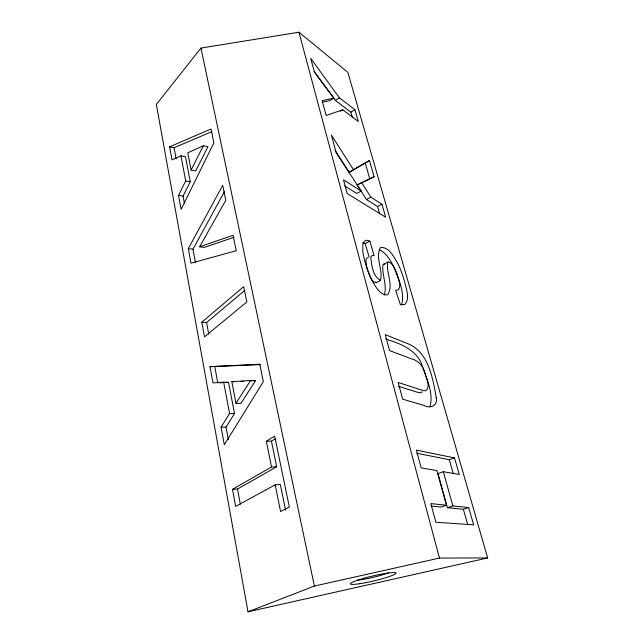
<?xml version="1.0" encoding="UTF-8"?>
<svg xmlns="http://www.w3.org/2000/svg" width="644" height="644" viewBox="0 0 644 644"><rect width="100%" height="100%" fill="white"/><g stroke="black" fill="none" stroke-linecap="round" stroke-linejoin="round"><path stroke-width="0.97" d="M430.031 406.493C433.686 392.977 426.65 378.978 422.44 366.307C417.376 349.95 400.439 343.606 385.643 338.994M401.534 305.006C405.173 292.77 398.612 279.866 394.531 268.363C391.005 261.279 386.907 253.366 379.445 249.783M384.291 295.089C387.447 285.107 381.659 274.69 382.987 264.587L388.413 261.834C393.017 263.404 394.643 268.991 396.656 272.935C397.952 278.208 402.065 285.123 398.177 290.025L395.682 290.235L400.367 304.684L404.818 304.523C410.421 298.301 406.01 288.906 404.69 281.782C402.83 275.382 400.616 269.063 397.606 263.106C393.798 257.061 388.887 246.193 380.33 247.65C374.953 257.624 383.381 269.82 380.443 280.164C372.337 287.916 369.688 274.408 367.362 269.586A57.002 20.391 64.9 0 1 363.715 256.57L362.781 251.498L362.918 243.343L365.518 240.309L367.531 240.389L369.857 241.162L374.124 255.596L372.047 255.555L370.783 257.206C371.588 264.756 372.779 276.823 380.443 280.164M178.533 195.357L185.689 180.924L180.956 155.816L172.012 159.857L169.622 146.832L211.023 128.993L213.88 142.775L181.109 209.397L178.533 195.357L183.073 196.114L184.466 203.576M183.073 196.114L190.262 181.745L185.48 156.709L180.956 155.816M191.099 170.04L203.351 145.794L207.964 146.752L195.679 170.902L191.099 170.04L187.774 152.797L203.351 145.794M199.608 246.789L233.048 235.293L236.243 250.717L190.986 263.171L188.314 248.632L222.703 185.343L225.803 200.332L199.608 246.789L204.293 247.401L234.126 237.25M195.462 262.752L192.95 249.228L224.555 191.445M221.093 427.149L229.578 413.569L223.653 382.158L212.963 382.866L209.984 366.669L259.757 364.214L263.364 381.634L224.313 444.722L221.093 427.149L226.012 427.117L234.521 413.585L228.548 382.295L223.653 382.158M235.994 403.297L250.597 380.451L255.588 380.604L240.953 403.353L235.994 403.297L231.832 381.675L250.597 380.451M200.96 48.075L156.347 104.433L248.012 611.8L487.653 557.946L347.857 72.386L298.969 32.2L200.96 48.075L314.393 586.04L248.012 611.8M375.613 282.418L375.983 281.992M388.002 262.019L387.656 262.366C385.917 273.016 394.015 285.252 387.583 294.872C379.606 295.314 375.492 286.161 371.926 280.382C368.843 273.885 365.76 266.849 365.993 259.516L367.281 257.858L368.255 257.721M422.247 391.777L420.677 392.816L417.682 392.349L398.539 386.352M201.822 322.217L243.682 286.636L246.853 301.923L204.51 336.844L201.822 322.217L206.579 322.564L244.76 290.363M275.165 484.827L235.64 506.393L232.508 489.327L271.543 466.972L266.326 441.237L274.658 436.133L289.357 507.094L280.591 511.529L275.165 484.827L280.325 484.554L285.582 510.153M266.326 441.237L271.422 441.148L275.6 438.604M335.081 150.318L349.169 172.351L364.375 163.383M349.169 172.351L369.487 160.589L374.084 176.665L370.63 178.485M333.97 98.162L322.129 100.665L326.122 115.461L342.769 109.81L358.306 121.491L354.957 109.778L339.485 97.896L310.706 58.33L314.457 72.217L333.97 98.162L329.728 100.641L322.37 102.235M314.119 71.395L335.283 100.343L339.485 97.896M340.233 111.267L342.769 109.81M335.283 100.343L350.835 112.137L354.957 109.778M232.508 489.327L237.523 489.054L276.678 466.771L271.422 441.148M369.487 160.589L365.22 162.884L369.769 178.935L357.122 184.892L366.42 199.511L377.577 206.499L379.67 213.897M357.122 184.892L374.084 176.665M353.628 169.96L331.418 135.087L336.168 152.717L361.22 191.075L356.704 193.433L344.822 185.995M366.42 199.511L370.88 197.209L381.973 204.253L385.684 217.221L347.18 193.522L343.485 179.821L361.22 191.075M377.577 206.499L381.973 204.253M362.805 242.716L365.148 243.48L369.857 241.162M383.333 264.233L384.862 264.346M169.622 146.832L174.089 147.734L211.965 131.601M416.853 453.271L449.343 459.736L454.511 457.916L459.236 474.443L443.322 471.706L437.976 473.557L447.411 507.681L463.382 509.283L468.711 507.561L473.646 524.844L435.859 522.244L430.828 503.592L446.445 505.226L436.874 470.595L421.2 467.898L416.402 450.116L454.511 457.916M446.445 505.226L440.939 507.029L431.102 506.047M447.411 507.681L452.869 505.902L468.711 507.561M314.393 586.04L439.466 558.074L487.653 557.946M219.765 382.874L222.687 382.681M225.617 382.488L228.548 382.295M240.719 381.562L243.698 381.377M250.629 380.926L255.588 380.604M209.984 366.669L260.772 364.625M271.543 466.972L276.678 466.771M229.578 413.569L234.521 413.585M231.832 381.675L233.804 381.739M188.314 248.632L192.95 249.228M185.689 180.924L190.262 181.745M361.582 182.542L370.88 197.209M365.148 243.48L369.093 256.924M350.835 112.137L352.365 117.53M449.343 459.736L453.239 473.485M463.382 509.283L467.729 524.61M443.322 471.706L452.869 505.902M298.969 32.2L439.466 558.074M174.089 147.734L176.15 158.859M206.579 322.564L208.745 334.228M214.814 366.863L217.809 383.003M226.012 427.117L228.362 439.755M237.523 489.054L240.333 504.163M388.38 572.822A20.181 2.238 -13.3 0 1 357.621 580.18M436.205 397.63C438.161 405.776 430.168 409.093 423.784 405.382L402.653 399.159L398.145 382.447L421.192 389.902L425.716 390.828C431.11 386.489 425.909 377.674 424.742 372.16C422.746 365.808 418.093 360.471 411.484 358.853L389.556 350.594L385.249 334.622L406.123 343.027C428.196 350.594 432.784 377.593 436.205 397.63M359.738 583.714A23.45 2.52 -13.3 0 0 395.891 573.45A23.45 2.52 -13.3 0 0 363.957 578.272A23.45 2.52 -13.3 0 0 359.738 583.714"/></g></svg>
